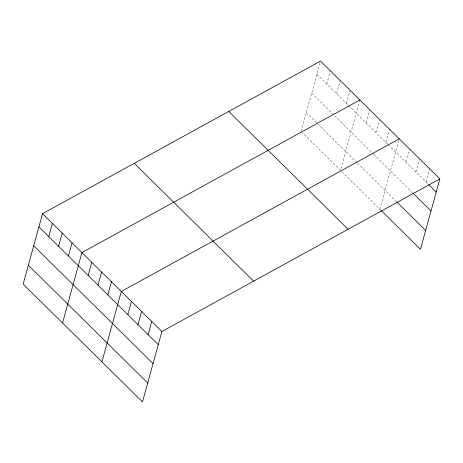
<?xml version="1.0" encoding="UTF-8"?>
<svg xmlns="http://www.w3.org/2000/svg" width="463" height="463" viewBox="0 0 463 463"><rect width="100%" height="100%" fill="white"/><g stroke="black" fill="none" stroke-linecap="round" stroke-linejoin="round"><path stroke-width="0.35" stroke-dasharray="2.31 1.74" d="M301.118 131.486L320.315 61.782M326.728 83.971L330.35 70.81M336.572 93.694L340.195 80.533M346.417 103.411L350.045 90.25M359.89 99.973L340.502 170.367L302.594 132.945M366.111 122.857L369.734 109.69M375.956 132.574L379.579 119.413M385.801 142.297L389.429 129.131M379.88 209.247L399.274 138.854M405.791 162.033L409.419 148.866M415.936 172.045L419.559 158.884M426.082 182.063L429.705 168.897M316.877 74.254L387.768 144.242M388.26 144.728L428.107 184.066M311.68 93.138L373.213 153.89M373.705 154.376L412.764 192.938M306.315 112.596L357.025 162.658M357.517 163.144L396.241 201.376M341.978 171.825L380.899 210.248"/><path stroke-width="0.69" d="M42.538 213.692L23.15 284.085L142.494 401.913L161.882 331.514L439.85 178.915L320.506 61.087L42.538 213.692L161.882 331.514M48.76 236.576L52.388 223.415M58.604 246.293L62.233 233.132M68.455 256.016L72.078 242.855M62.534 322.971L81.922 252.572L359.89 99.973M88.144 275.456L91.772 262.295M97.988 285.179L101.617 272.012M107.838 294.896L111.461 281.736M101.918 361.852L121.306 291.453L399.274 138.854M127.829 314.632L131.451 301.471M137.968 324.65L141.597 311.483M148.114 334.662L151.742 321.501M439.85 178.915L420.462 249.308L381.402 210.752M428.616 184.563L436.227 192.076M413.268 193.436L431.024 210.96M396.75 201.88L425.665 230.424M228.774 111.45L348.124 229.272M134.27 163.335L253.614 281.157M38.915 226.853L158.259 344.68M33.712 245.743L153.056 363.565M28.353 265.201L147.697 383.023"/></g></svg>
